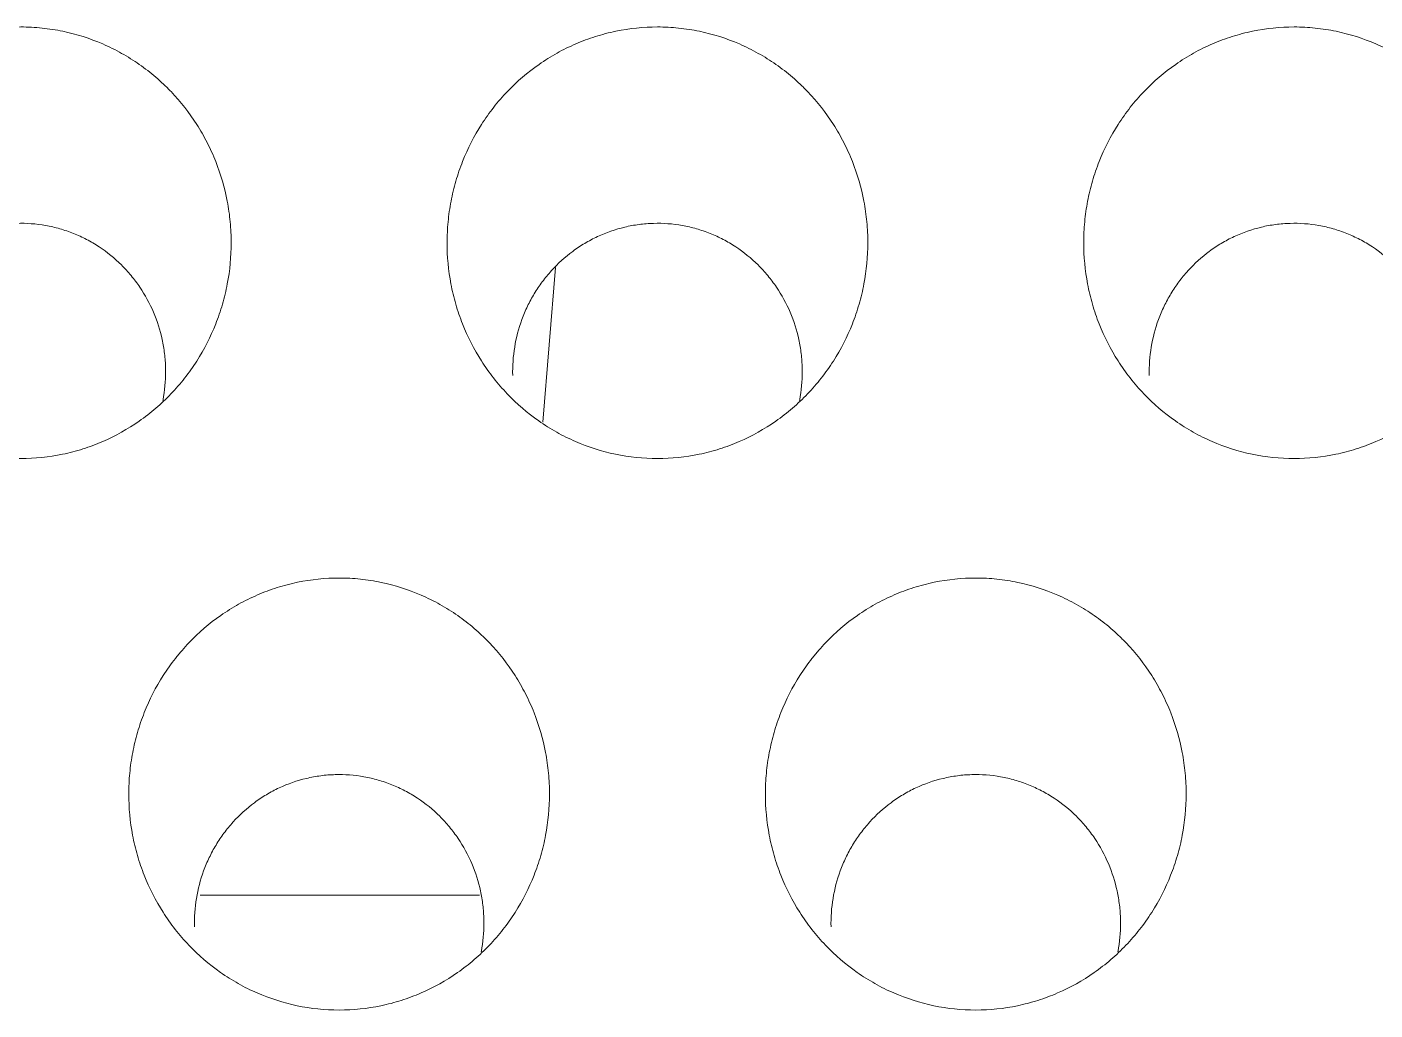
# Model space of a CAD drawing. Header units: millimetres. Extents: x 70151 to 230897, y 35202 to 113211.
# Drawn here: x 179014.93 to 179021.26, y 69184.89 to 69189.51 of the extents above; entities that cross this region are included whole.
import ezdxf

# ---------------------------------------------------------------- set-up
doc = ezdxf.new("R2010")
doc.units = ezdxf.units.MM
doc.header["$LTSCALE"] = 50
doc.layers.add('2-con', color=2, linetype='Continuous')
doc.layers.add('mark-B', color=2, linetype='Continuous', lineweight=20)

# ---------------------------------------------------------------- blocks, each defined once
blk = doc.blocks.new('무풍1WAY 대형')
at = {"layer": 'mark-B'}
for p, q in [((-360.8281, -425.9843), (-362.1389, -425.9843)), ((-362.4372, -428.2032), (-362.4968, -428.9289))]:
    blk.add_line(p, q, dxfattribs=at)
for points, knots in [([(-364.4684, -425.4454), (-364.5349, -425.4454), (-364.6002, -425.4522), (-364.6965, -425.4723), (-364.7284, -425.4806), (-364.7756, -425.4956), (-364.7914, -425.5011), (-364.8223, -425.5127), (-364.8376, -425.5189), (-364.913, -425.5516), (-364.9701, -425.5835), (-365.0509, -425.6401), (-365.0772, -425.6605), (-365.127, -425.7033), (-365.1744, -425.7483), (-365.2171, -425.7976), (-365.2473, -425.8362), (-365.2571, -425.8493), (-365.2761, -425.8761), (-365.2853, -425.8898), (-365.3295, -425.9591), (-365.359, -426.0171), (-365.3949, -426.1077), (-365.4055, -426.1386), (-365.4191, -426.1857), (-365.4233, -426.2016), (-365.431, -426.2335), (-365.4344, -426.2495), (-365.4495, -426.3295), (-365.4556, -426.394), (-365.4556, -426.4753), (-365.4552, -426.4916), (-365.4537, -426.5242), (-365.4525, -426.5406), (-365.4479, -426.5896), (-365.4433, -426.6218), (-365.4251, -426.7175), (-365.4071, -426.7797), (-365.3711, -426.8709), (-365.3574, -426.901), (-365.3277, -426.9592), (-365.3115, -426.9874), (-365.2591, -427.0696), (-365.219, -427.1209), (-365.162, -427.1805), (-365.1503, -427.1922), (-365.1265, -427.2148), (-365.09, -427.2477), (-365.0256, -427.2977), (-364.9702, -427.3325), (-364.9272, -427.3566), (-364.9127, -427.3643), (-364.883, -427.3791), (-364.8679, -427.386), (-364.7923, -427.4189), (-364.7299, -427.4387), (-364.6335, -427.4589), (-364.6009, -427.464), (-364.5347, -427.4709), (-364.5018, -427.4726), (-364.4032, -427.4726), (-364.338, -427.466), (-364.257, -427.4492), (-364.2407, -427.4454), (-364.2087, -427.4371), (-364.1611, -427.4233), (-364.0844, -427.3946), (-364.0256, -427.3656), (-363.9681, -427.3335), (-363.9399, -427.3158), (-363.859, -427.2593), (-363.8095, -427.2168), (-363.7529, -427.1577), (-363.7419, -427.1456), (-363.7203, -427.1208), (-363.7098, -427.108), (-363.6793, -427.0692), (-363.6604, -427.0425), (-363.6078, -426.9602), (-363.5782, -426.9022), (-363.548, -426.826), (-363.5422, -426.8106), (-363.5316, -426.7796), (-363.5169, -426.7329), (-363.498, -426.6539), (-363.4889, -426.5897), (-363.4843, -426.5411), (-363.4831, -426.5248), (-363.4816, -426.4921), (-363.4812, -426.4757), (-363.4812, -426.3938), (-363.4873, -426.3293), (-363.5054, -426.2337), (-363.5129, -426.2021), (-363.5266, -426.1549), (-363.5315, -426.1392), (-363.5421, -426.1082), (-363.5478, -426.0928), (-363.5778, -426.017), (-363.6073, -425.9592), (-363.6598, -425.8767), (-363.6787, -425.85), (-363.7193, -425.798), (-363.7408, -425.7732), (-363.8084, -425.7024), (-363.8578, -425.6598), (-363.925, -425.6127), (-363.9387, -425.6035), (-363.9667, -425.5859), (-363.981, -425.5774), (-364.0241, -425.5533), (-364.0534, -425.5387), (-364.1434, -425.4996), (-364.2059, -425.4795), (-364.3361, -425.4522), (-364.4019, -425.4454), (-364.4684, -425.4454)], [0, 0, 0, 0, 0.03125, 0.03125, 0.046875, 0.046875, 0.054688, 0.054688, 0.0625, 0.0625, 0.09375, 0.09375, 0.109375, 0.109375, 0.125, 0.140625, 0.140625, 0.148438, 0.148438, 0.15625, 0.15625, 0.1875, 0.1875, 0.203125, 0.203125, 0.210938, 0.210938, 0.21875, 0.21875, 0.25, 0.25, 0.257813, 0.257813, 0.265625, 0.265625, 0.28125, 0.28125, 0.3125, 0.3125, 0.328125, 0.328125, 0.34375, 0.34375, 0.375, 0.375, 0.382813, 0.382813, 0.390625, 0.40625, 0.421875, 0.421875, 0.429688, 0.429688, 0.4375, 0.4375, 0.46875, 0.46875, 0.484375, 0.484375, 0.5, 0.5, 0.53125, 0.53125, 0.539063, 0.539063, 0.546875, 0.5625, 0.578125, 0.578125, 0.59375, 0.59375, 0.625, 0.625, 0.632813, 0.632813, 0.640625, 0.640625, 0.65625, 0.65625, 0.6875, 0.6875, 0.695313, 0.695313, 0.703125, 0.71875, 0.734375, 0.734375, 0.742188, 0.742188, 0.75, 0.75, 0.78125, 0.78125, 0.796875, 0.796875, 0.804688, 0.804688, 0.8125, 0.8125, 0.84375, 0.84375, 0.859375, 0.859375, 0.875, 0.875, 0.90625, 0.90625, 0.914063, 0.914063, 0.921875, 0.921875, 0.9375, 0.9375, 0.96875, 0.96875, 1, 1, 1, 1]), ([(-361.4808, -425.4454), (-361.5473, -425.4454), (-361.6127, -425.4522), (-361.709, -425.4723), (-361.7408, -425.4806), (-361.7881, -425.4956), (-361.8038, -425.5011), (-361.8348, -425.5127), (-361.8501, -425.5189), (-361.9255, -425.5516), (-361.9825, -425.5835), (-362.0634, -425.6401), (-362.0896, -425.6605), (-362.1395, -425.7033), (-362.1869, -425.7483), (-362.2295, -425.7976), (-362.2598, -425.8362), (-362.2696, -425.8493), (-362.2885, -425.8761), (-362.2977, -425.8898), (-362.342, -425.9591), (-362.3715, -426.0171), (-362.4074, -426.1077), (-362.4179, -426.1386), (-362.4316, -426.1857), (-362.4358, -426.2016), (-362.4434, -426.2335), (-362.4468, -426.2495), (-362.462, -426.3295), (-362.468, -426.394), (-362.4681, -426.4753), (-362.4677, -426.4916), (-362.4661, -426.5242), (-362.465, -426.5406), (-362.4604, -426.5896), (-362.4558, -426.6218), (-362.4376, -426.7175), (-362.4196, -426.7797), (-362.3835, -426.8709), (-362.3699, -426.901), (-362.3401, -426.9592), (-362.324, -426.9874), (-362.2715, -427.0696), (-362.2314, -427.1209), (-362.1745, -427.1805), (-362.1628, -427.1922), (-362.1389, -427.2148), (-362.1024, -427.2477), (-362.038, -427.2977), (-361.9827, -427.3325), (-361.9397, -427.3566), (-361.9251, -427.3643), (-361.8955, -427.3791), (-361.8804, -427.386), (-361.8047, -427.4189), (-361.7423, -427.4387), (-361.646, -427.4589), (-361.6134, -427.464), (-361.5472, -427.4709), (-361.5142, -427.4726), (-361.4157, -427.4726), (-361.3504, -427.466), (-361.2694, -427.4492), (-361.2532, -427.4454), (-361.2211, -427.4371), (-361.1736, -427.4233), (-361.0968, -427.3946), (-361.038, -427.3656), (-360.9806, -427.3335), (-360.9524, -427.3158), (-360.8714, -427.2593), (-360.8219, -427.2168), (-360.7654, -427.1577), (-360.7543, -427.1456), (-360.7328, -427.1208), (-360.7223, -427.108), (-360.6918, -427.0692), (-360.6729, -427.0425), (-360.6203, -426.9602), (-360.5906, -426.9022), (-360.5604, -426.826), (-360.5547, -426.8106), (-360.5441, -426.7796), (-360.5293, -426.7329), (-360.5105, -426.6539), (-360.5013, -426.5897), (-360.4967, -426.5411), (-360.4956, -426.5248), (-360.494, -426.4921), (-360.4936, -426.4757), (-360.4936, -426.3938), (-360.4997, -426.3293), (-360.5178, -426.2337), (-360.5254, -426.2021), (-360.539, -426.1549), (-360.5439, -426.1392), (-360.5546, -426.1082), (-360.5602, -426.0928), (-360.5902, -426.017), (-360.6197, -425.9592), (-360.6722, -425.8767), (-360.6911, -425.85), (-360.7318, -425.798), (-360.7533, -425.7732), (-360.8209, -425.7024), (-360.8702, -425.6598), (-360.9374, -425.6127), (-360.9512, -425.6035), (-360.9792, -425.5859), (-360.9934, -425.5774), (-361.0365, -425.5533), (-361.0659, -425.5387), (-361.1559, -425.4996), (-361.2184, -425.4795), (-361.3485, -425.4522), (-361.4143, -425.4454), (-361.4808, -425.4454)], [0, 0, 0, 0, 0.03125, 0.03125, 0.046875, 0.046875, 0.054687, 0.054687, 0.0625, 0.0625, 0.09375, 0.09375, 0.109375, 0.109375, 0.125, 0.140625, 0.140625, 0.148437, 0.148437, 0.15625, 0.15625, 0.1875, 0.1875, 0.203125, 0.203125, 0.210937, 0.210937, 0.21875, 0.21875, 0.25, 0.25, 0.257812, 0.257812, 0.265625, 0.265625, 0.28125, 0.28125, 0.3125, 0.3125, 0.328125, 0.328125, 0.34375, 0.34375, 0.375, 0.375, 0.382812, 0.382812, 0.390625, 0.40625, 0.421875, 0.421875, 0.429687, 0.429687, 0.4375, 0.4375, 0.46875, 0.46875, 0.484375, 0.484375, 0.5, 0.5, 0.53125, 0.53125, 0.539062, 0.539062, 0.546875, 0.5625, 0.578125, 0.578125, 0.59375, 0.59375, 0.625, 0.625, 0.632812, 0.632812, 0.640625, 0.640625, 0.65625, 0.65625, 0.6875, 0.6875, 0.695312, 0.695312, 0.703125, 0.71875, 0.734375, 0.734375, 0.742187, 0.742187, 0.75, 0.75, 0.78125, 0.78125, 0.796875, 0.796875, 0.804687, 0.804687, 0.8125, 0.8125, 0.84375, 0.84375, 0.859375, 0.859375, 0.875, 0.875, 0.90625, 0.90625, 0.914062, 0.914062, 0.921875, 0.921875, 0.9375, 0.9375, 0.96875, 0.96875, 1, 1, 1, 1]), ([(-365.135, -425.7179), (-365.1362, -425.7243), (-365.1373, -425.7307), (-365.1456, -425.7812), (-365.1487, -425.8257), (-365.147, -425.8931), (-365.1454, -425.9158), (-365.14, -425.9604), (-365.1363, -425.9824), (-365.1221, -426.0479), (-365.1086, -426.0906), (-365.0731, -426.174), (-365.0517, -426.2133), (-365.014, -426.2691), (-365.0006, -426.2871), (-364.9789, -426.3132), (-364.9715, -426.3218), (-364.9562, -426.3385), (-364.9483, -426.3467), (-364.9083, -426.3864), (-364.8734, -426.4148), (-364.8262, -426.4459), (-364.8166, -426.4519), (-364.797, -426.4635), (-364.787, -426.469), (-364.7568, -426.4848), (-364.7158, -426.5037), (-364.6624, -426.522), (-364.6295, -426.5306), (-364.6074, -426.5357), (-364.5962, -426.538), (-364.5399, -426.5481), (-364.4949, -426.5514), (-364.4271, -426.5495), (-364.4045, -426.5477), (-364.3706, -426.5432), (-364.3593, -426.5414), (-364.3369, -426.5373), (-364.3258, -426.5349), (-364.2708, -426.5218), (-364.2282, -426.507), (-364.1667, -426.4783), (-364.1464, -426.4675), (-364.1075, -426.4443), (-364.0887, -426.4318), (-364.0346, -426.3917), (-364.0013, -426.3615), (-363.9632, -426.3194), (-363.9558, -426.3108), (-363.9415, -426.2934), (-363.9346, -426.2845), (-363.9145, -426.2574), (-363.8896, -426.2203), (-363.8631, -426.171), (-363.8492, -426.1403), (-363.8405, -426.1195), (-363.8363, -426.1089), (-363.8169, -426.056), (-363.7945, -425.9699), (-363.7881, -425.8809), (-363.7892, -425.8357)], [0, 0, 0, 0, 0.008485, 0.008485, 0.06681, 0.06681, 0.095972, 0.095972, 0.125134, 0.125134, 0.183458, 0.183458, 0.241783, 0.241783, 0.270945, 0.270945, 0.285526, 0.285526, 0.300107, 0.300107, 0.358432, 0.358432, 0.373013, 0.373013, 0.387594, 0.387594, 0.416756, 0.445918, 0.460499, 0.460499, 0.47508, 0.47508, 0.533405, 0.533405, 0.562567, 0.562567, 0.577148, 0.577148, 0.591729, 0.591729, 0.650054, 0.650054, 0.679216, 0.679216, 0.708378, 0.708378, 0.766702, 0.766702, 0.781283, 0.781283, 0.795865, 0.795865, 0.825027, 0.854189, 0.86877, 0.86877, 0.883351, 0.883351, 0.941676, 1, 1, 1, 1]), ([(-362.1474, -425.7179), (-362.1486, -425.7243), (-362.1498, -425.7307), (-362.158, -425.7812), (-362.1611, -425.8257), (-362.1594, -425.8931), (-362.1578, -425.9158), (-362.1525, -425.9604), (-362.1488, -425.9824), (-362.1346, -426.0479), (-362.1211, -426.0906), (-362.0856, -426.174), (-362.0641, -426.2133), (-362.0265, -426.2691), (-362.013, -426.2871), (-361.9914, -426.3132), (-361.9839, -426.3218), (-361.9686, -426.3385), (-361.9608, -426.3467), (-361.9207, -426.3864), (-361.8859, -426.4148), (-361.8387, -426.4459), (-361.8291, -426.4519), (-361.8094, -426.4635), (-361.7995, -426.469), (-361.7693, -426.4848), (-361.7282, -426.5037), (-361.6749, -426.522), (-361.642, -426.5306), (-361.6198, -426.5357), (-361.6086, -426.538), (-361.5524, -426.5481), (-361.5073, -426.5514), (-361.4396, -426.5495), (-361.417, -426.5477), (-361.383, -426.5432), (-361.3717, -426.5414), (-361.3493, -426.5373), (-361.3382, -426.5349), (-361.2832, -426.5218), (-361.2407, -426.507), (-361.1791, -426.4783), (-361.1589, -426.4675), (-361.1199, -426.4443), (-361.1012, -426.4318), (-361.0471, -426.3917), (-361.0138, -426.3615), (-360.9757, -426.3194), (-360.9683, -426.3108), (-360.9539, -426.2934), (-360.947, -426.2845), (-360.927, -426.2574), (-360.9021, -426.2203), (-360.8755, -426.171), (-360.8617, -426.1403), (-360.8529, -426.1195), (-360.8488, -426.1089), (-360.8294, -426.056), (-360.8069, -425.9699), (-360.8006, -425.8809), (-360.8016, -425.8357)], [0, 0, 0, 0, 0.008485, 0.008485, 0.06681, 0.06681, 0.095972, 0.095972, 0.125134, 0.125134, 0.183458, 0.183458, 0.241783, 0.241783, 0.270945, 0.270945, 0.285526, 0.285526, 0.300107, 0.300107, 0.358432, 0.358432, 0.373013, 0.373013, 0.387594, 0.387594, 0.416756, 0.445918, 0.460499, 0.460499, 0.47508, 0.47508, 0.533405, 0.533405, 0.562567, 0.562567, 0.577148, 0.577148, 0.591729, 0.591729, 0.650054, 0.650054, 0.679216, 0.679216, 0.708378, 0.708378, 0.766702, 0.766702, 0.781283, 0.781283, 0.795865, 0.795865, 0.825027, 0.854189, 0.86877, 0.86877, 0.883351, 0.883351, 0.941676, 1, 1, 1, 1]), ([(-365.9622, -428.0332), (-366.0286, -428.0332), (-366.094, -428.04), (-366.1902, -428.06), (-366.222, -428.0683), (-366.2693, -428.0833), (-366.285, -428.0888), (-366.316, -428.1004), (-366.3313, -428.1065), (-366.4066, -428.1392), (-366.4637, -428.1711), (-366.5445, -428.2275), (-366.5708, -428.2479), (-366.6206, -428.2907), (-366.668, -428.3357), (-366.7107, -428.3849), (-366.741, -428.4234), (-366.7508, -428.4365), (-366.7697, -428.4633), (-366.7789, -428.477), (-366.8232, -428.5462), (-366.8527, -428.6042), (-366.8886, -428.6947), (-366.8992, -428.7255), (-366.9128, -428.7726), (-366.9171, -428.7885), (-366.9247, -428.8204), (-366.9281, -428.8363), (-366.9433, -428.9163), (-366.9493, -428.9808), (-366.9493, -429.062), (-366.949, -429.0783), (-366.9474, -429.1109), (-366.9463, -429.1273), (-366.9417, -429.1762), (-366.9371, -429.2084), (-366.9188, -429.304), (-366.9008, -429.3662), (-366.8648, -429.4573), (-366.8511, -429.4873), (-366.8214, -429.5455), (-366.8052, -429.5737), (-366.7527, -429.6558), (-366.7126, -429.707), (-366.6557, -429.7666), (-366.6439, -429.7782), (-366.6201, -429.8008), (-366.5836, -429.8337), (-366.5192, -429.8837), (-366.4639, -429.9184), (-366.4209, -429.9425), (-366.4063, -429.9502), (-366.3766, -429.9648), (-366.3616, -429.9718), (-366.2859, -430.0046), (-366.2236, -430.0244), (-366.1272, -430.0445), (-366.0946, -430.0496), (-366.0285, -430.0565), (-365.9955, -430.0582), (-365.897, -430.0583), (-365.8318, -430.0516), (-365.7508, -430.0349), (-365.7346, -430.0311), (-365.7026, -430.0227), (-365.655, -430.009), (-365.5783, -429.9804), (-365.5195, -429.9514), (-365.462, -429.9194), (-365.4338, -429.9017), (-365.3529, -429.8453), (-365.3034, -429.8028), (-365.2468, -429.7438), (-365.2358, -429.7317), (-365.2142, -429.7069), (-365.2037, -429.6942), (-365.1732, -429.6554), (-365.1543, -429.6287), (-365.1017, -429.5465), (-365.072, -429.4886), (-365.0418, -429.4125), (-365.0361, -429.397), (-365.0255, -429.366), (-365.0107, -429.3194), (-364.9918, -429.2405), (-364.9827, -429.1763), (-364.9781, -429.1277), (-364.9769, -429.1115), (-364.9754, -429.0788), (-364.975, -429.0624), (-364.975, -428.9806), (-364.9811, -428.9161), (-364.9992, -428.8206), (-365.0067, -428.789), (-365.0204, -428.7419), (-365.0253, -428.7262), (-365.0359, -428.6952), (-365.0416, -428.6798), (-365.0716, -428.604), (-365.1011, -428.5463), (-365.1536, -428.4639), (-365.1725, -428.4372), (-365.2132, -428.3853), (-365.2347, -428.3606), (-365.3023, -428.2898), (-365.3517, -428.2473), (-365.4189, -428.2002), (-365.4326, -428.1911), (-365.4607, -428.1735), (-365.4749, -428.165), (-365.518, -428.1409), (-365.5473, -428.1264), (-365.6373, -428.0873), (-365.6998, -428.0673), (-365.8299, -428.04), (-365.8957, -428.0332), (-365.9622, -428.0332)], [0, 0, 0, 0, 0.03125, 0.03125, 0.046875, 0.046875, 0.054688, 0.054688, 0.0625, 0.0625, 0.09375, 0.09375, 0.109375, 0.109375, 0.125, 0.140625, 0.140625, 0.148438, 0.148438, 0.15625, 0.15625, 0.1875, 0.1875, 0.203125, 0.203125, 0.210938, 0.210938, 0.21875, 0.21875, 0.25, 0.25, 0.257813, 0.257813, 0.265625, 0.265625, 0.28125, 0.28125, 0.3125, 0.3125, 0.328125, 0.328125, 0.34375, 0.34375, 0.375, 0.375, 0.382813, 0.382813, 0.390625, 0.40625, 0.421875, 0.421875, 0.429688, 0.429688, 0.4375, 0.4375, 0.46875, 0.46875, 0.484375, 0.484375, 0.5, 0.5, 0.53125, 0.53125, 0.539063, 0.539063, 0.546875, 0.5625, 0.578125, 0.578125, 0.59375, 0.59375, 0.625, 0.625, 0.632813, 0.632813, 0.640625, 0.640625, 0.65625, 0.65625, 0.6875, 0.6875, 0.695313, 0.695313, 0.703125, 0.71875, 0.734375, 0.734375, 0.742188, 0.742188, 0.75, 0.75, 0.78125, 0.78125, 0.796875, 0.796875, 0.804688, 0.804688, 0.8125, 0.8125, 0.84375, 0.84375, 0.859375, 0.859375, 0.875, 0.875, 0.90625, 0.90625, 0.914063, 0.914063, 0.921875, 0.921875, 0.9375, 0.9375, 0.96875, 0.96875, 1, 1, 1, 1]), ([(-362.9746, -428.0332), (-363.0411, -428.0332), (-363.1064, -428.04), (-363.2027, -428.06), (-363.2345, -428.0683), (-363.2818, -428.0833), (-363.2975, -428.0888), (-363.3285, -428.1004), (-363.3437, -428.1065), (-363.4191, -428.1392), (-363.4762, -428.1711), (-363.557, -428.2275), (-363.5832, -428.2479), (-363.6331, -428.2907), (-363.6805, -428.3357), (-363.7232, -428.3849), (-363.7534, -428.4234), (-363.7632, -428.4365), (-363.7822, -428.4633), (-363.7914, -428.477), (-363.8356, -428.5462), (-363.8652, -428.6042), (-363.9011, -428.6947), (-363.9116, -428.7255), (-363.9253, -428.7726), (-363.9295, -428.7885), (-363.9371, -428.8204), (-363.9405, -428.8363), (-363.9557, -428.9163), (-363.9618, -428.9808), (-363.9618, -429.062), (-363.9614, -429.0783), (-363.9599, -429.1109), (-363.9587, -429.1273), (-363.9541, -429.1762), (-363.9495, -429.2084), (-363.9313, -429.304), (-363.9133, -429.3662), (-363.8772, -429.4573), (-363.8636, -429.4873), (-363.8338, -429.5455), (-363.8176, -429.5737), (-363.7652, -429.6558), (-363.7251, -429.707), (-363.6681, -429.7666), (-363.6564, -429.7782), (-363.6326, -429.8008), (-363.5961, -429.8337), (-363.5317, -429.8837), (-363.4763, -429.9184), (-363.4333, -429.9425), (-363.4187, -429.9502), (-363.3891, -429.9648), (-363.374, -429.9718), (-363.2984, -430.0046), (-363.236, -430.0244), (-363.1397, -430.0445), (-363.1071, -430.0496), (-363.0409, -430.0565), (-363.008, -430.0582), (-362.9095, -430.0583), (-362.8442, -430.0516), (-362.7632, -430.0349), (-362.747, -430.0311), (-362.715, -430.0227), (-362.6675, -430.009), (-362.5907, -429.9804), (-362.532, -429.9514), (-362.4745, -429.9194), (-362.4463, -429.9017), (-362.3654, -429.8453), (-362.3158, -429.8028), (-362.2593, -429.7438), (-362.2482, -429.7317), (-362.2267, -429.7069), (-362.2162, -429.6942), (-362.1857, -429.6554), (-362.1668, -429.6287), (-362.1141, -429.5465), (-362.0845, -429.4886), (-362.0543, -429.4125), (-362.0485, -429.397), (-362.0379, -429.366), (-362.0232, -429.3194), (-362.0043, -429.2405), (-361.9951, -429.1763), (-361.9905, -429.1277), (-361.9894, -429.1115), (-361.9878, -429.0788), (-361.9874, -429.0624), (-361.9874, -428.9806), (-361.9935, -428.9161), (-362.0117, -428.8206), (-362.0192, -428.789), (-362.0328, -428.7419), (-362.0378, -428.7262), (-362.0484, -428.6952), (-362.0541, -428.6798), (-362.0841, -428.604), (-362.1136, -428.5463), (-362.1661, -428.4639), (-362.185, -428.4372), (-362.2257, -428.3853), (-362.2472, -428.3606), (-362.3148, -428.2898), (-362.3641, -428.2473), (-362.4314, -428.2002), (-362.4451, -428.1911), (-362.4731, -428.1735), (-362.4873, -428.165), (-362.5304, -428.1409), (-362.5598, -428.1264), (-362.6497, -428.0873), (-362.7122, -428.0673), (-362.8423, -428.04), (-362.9081, -428.0332), (-362.9746, -428.0332)], [0, 0, 0, 0, 0.03125, 0.03125, 0.046875, 0.046875, 0.054687, 0.054687, 0.0625, 0.0625, 0.09375, 0.09375, 0.109375, 0.109375, 0.125, 0.140625, 0.140625, 0.148437, 0.148437, 0.15625, 0.15625, 0.1875, 0.1875, 0.203125, 0.203125, 0.210937, 0.210937, 0.21875, 0.21875, 0.25, 0.25, 0.257812, 0.257812, 0.265625, 0.265625, 0.28125, 0.28125, 0.3125, 0.3125, 0.328125, 0.328125, 0.34375, 0.34375, 0.375, 0.375, 0.382812, 0.382812, 0.390625, 0.40625, 0.421875, 0.421875, 0.429687, 0.429687, 0.4375, 0.4375, 0.46875, 0.46875, 0.484375, 0.484375, 0.5, 0.5, 0.53125, 0.53125, 0.539062, 0.539062, 0.546875, 0.5625, 0.578125, 0.578125, 0.59375, 0.59375, 0.625, 0.625, 0.632812, 0.632812, 0.640625, 0.640625, 0.65625, 0.65625, 0.6875, 0.6875, 0.695312, 0.695312, 0.703125, 0.71875, 0.734375, 0.734375, 0.742187, 0.742187, 0.75, 0.75, 0.78125, 0.78125, 0.796875, 0.796875, 0.804687, 0.804687, 0.8125, 0.8125, 0.84375, 0.84375, 0.859375, 0.859375, 0.875, 0.875, 0.90625, 0.90625, 0.914062, 0.914062, 0.921875, 0.921875, 0.9375, 0.9375, 0.96875, 0.96875, 1, 1, 1, 1]), ([(-359.9871, -428.0332), (-360.0535, -428.0332), (-360.1189, -428.04), (-360.2151, -428.06), (-360.2469, -428.0683), (-360.2942, -428.0833), (-360.3099, -428.0888), (-360.3409, -428.1004), (-360.3562, -428.1065), (-360.4315, -428.1392), (-360.4886, -428.1711), (-360.5694, -428.2275), (-360.5957, -428.2479), (-360.6455, -428.2907), (-360.6929, -428.3357), (-360.7356, -428.3849), (-360.7659, -428.4234), (-360.7757, -428.4365), (-360.7946, -428.4633), (-360.8039, -428.477), (-360.8481, -428.5462), (-360.8776, -428.6042), (-360.9135, -428.6947), (-360.9241, -428.7255), (-360.9377, -428.7726), (-360.942, -428.7885), (-360.9496, -428.8204), (-360.953, -428.8363), (-360.9682, -428.9163), (-360.9742, -428.9808), (-360.9742, -429.062), (-360.9739, -429.0783), (-360.9723, -429.1109), (-360.9712, -429.1273), (-360.9666, -429.1762), (-360.962, -429.2084), (-360.9437, -429.304), (-360.9257, -429.3662), (-360.8897, -429.4573), (-360.876, -429.4873), (-360.8463, -429.5455), (-360.8301, -429.5737), (-360.7776, -429.6558), (-360.7375, -429.707), (-360.6806, -429.7666), (-360.6688, -429.7782), (-360.645, -429.8008), (-360.6085, -429.8337), (-360.5441, -429.8837), (-360.4888, -429.9184), (-360.4458, -429.9425), (-360.4312, -429.9502), (-360.4015, -429.9648), (-360.3865, -429.9718), (-360.3108, -430.0046), (-360.2485, -430.0244), (-360.1521, -430.0445), (-360.1195, -430.0496), (-360.0534, -430.0565), (-360.0204, -430.0582), (-359.9219, -430.0583), (-359.8567, -430.0516), (-359.7757, -430.0349), (-359.7595, -430.0311), (-359.7275, -430.0227), (-359.6799, -430.009), (-359.6032, -429.9804), (-359.5444, -429.9514), (-359.4869, -429.9194), (-359.4587, -429.9017), (-359.3778, -429.8453), (-359.3283, -429.8028), (-359.2717, -429.7438), (-359.2607, -429.7317), (-359.2391, -429.7069), (-359.2286, -429.6942), (-359.1981, -429.6554), (-359.1792, -429.6287), (-359.1266, -429.5465), (-359.0969, -429.4886), (-359.0667, -429.4125), (-359.061, -429.397), (-359.0504, -429.366), (-359.0356, -429.3194), (-359.0167, -429.2405), (-359.0076, -429.1763), (-359.003, -429.1277), (-359.0018, -429.1115), (-359.0003, -429.0788), (-358.9999, -429.0624), (-358.9999, -428.9806), (-359.006, -428.9161), (-359.0241, -428.8206), (-359.0317, -428.789), (-359.0453, -428.7419), (-359.0502, -428.7262), (-359.0608, -428.6952), (-359.0665, -428.6798), (-359.0965, -428.604), (-359.126, -428.5463), (-359.1786, -428.4639), (-359.1974, -428.4372), (-359.2381, -428.3853), (-359.2596, -428.3606), (-359.3272, -428.2898), (-359.3766, -428.2473), (-359.4438, -428.2002), (-359.4575, -428.1911), (-359.4856, -428.1735), (-359.4998, -428.165), (-359.5429, -428.1409), (-359.5722, -428.1264), (-359.6622, -428.0873), (-359.7247, -428.0673), (-359.8548, -428.04), (-359.9206, -428.0332), (-359.9871, -428.0332)], [0, 0, 0, 0, 0.03125, 0.03125, 0.046875, 0.046875, 0.054688, 0.054688, 0.0625, 0.0625, 0.09375, 0.09375, 0.109375, 0.109375, 0.125, 0.140625, 0.140625, 0.148437, 0.148437, 0.15625, 0.15625, 0.1875, 0.1875, 0.203125, 0.203125, 0.210937, 0.210937, 0.21875, 0.21875, 0.25, 0.25, 0.257812, 0.257812, 0.265625, 0.265625, 0.28125, 0.28125, 0.3125, 0.3125, 0.328125, 0.328125, 0.34375, 0.34375, 0.375, 0.375, 0.382812, 0.382812, 0.390625, 0.40625, 0.421875, 0.421875, 0.429687, 0.429687, 0.4375, 0.4375, 0.46875, 0.46875, 0.484375, 0.484375, 0.5, 0.5, 0.53125, 0.53125, 0.539062, 0.539062, 0.546875, 0.5625, 0.578125, 0.578125, 0.59375, 0.59375, 0.625, 0.625, 0.632812, 0.632812, 0.640625, 0.640625, 0.65625, 0.65625, 0.6875, 0.6875, 0.695312, 0.695312, 0.703125, 0.71875, 0.734375, 0.734375, 0.742187, 0.742187, 0.75, 0.75, 0.78125, 0.78125, 0.796875, 0.796875, 0.804687, 0.804687, 0.8125, 0.8125, 0.84375, 0.84375, 0.859375, 0.859375, 0.875, 0.875, 0.90625, 0.90625, 0.914062, 0.914062, 0.921875, 0.921875, 0.9375, 0.9375, 0.96875, 0.96875, 1, 1, 1, 1]), ([(-366.629, -428.3056), (-366.6302, -428.3119), (-366.6313, -428.3182), (-366.6395, -428.3686), (-366.6426, -428.4131), (-366.6409, -428.4805), (-366.6393, -428.5031), (-366.6339, -428.5477), (-366.6302, -428.5697), (-366.616, -428.6351), (-366.6025, -428.6778), (-366.567, -428.7611), (-366.5455, -428.8005), (-366.5079, -428.8562), (-366.4944, -428.8741), (-366.4727, -428.9002), (-366.4653, -428.9088), (-366.45, -428.9256), (-366.4421, -428.9337), (-366.402, -428.9734), (-366.3672, -429.0017), (-366.32, -429.0328), (-366.3103, -429.0388), (-366.2907, -429.0504), (-366.2807, -429.0559), (-366.2505, -429.0717), (-366.2095, -429.0906), (-366.1561, -429.1088), (-366.1232, -429.1174), (-366.1011, -429.1225), (-366.0899, -429.1248), (-366.0336, -429.1348), (-365.9886, -429.1381), (-365.9208, -429.1362), (-365.8982, -429.1344), (-365.8643, -429.13), (-365.853, -429.1282), (-365.8306, -429.1241), (-365.8195, -429.1217), (-365.7645, -429.1086), (-365.722, -429.0938), (-365.6604, -429.0651), (-365.6401, -429.0544), (-365.6012, -429.0311), (-365.5825, -429.0186), (-365.5283, -428.9786), (-365.495, -428.9484), (-365.4569, -428.9064), (-365.4495, -428.8978), (-365.4352, -428.8804), (-365.4282, -428.8715), (-365.4082, -428.8445), (-365.3833, -428.8073), (-365.3567, -428.7581), (-365.3429, -428.7273), (-365.3341, -428.7066), (-365.3299, -428.696), (-365.3105, -428.6431), (-365.2881, -428.557), (-365.2817, -428.4682), (-365.2828, -428.423)], [0, 0, 0, 0, 0.008341, 0.008341, 0.066674, 0.066674, 0.09584, 0.09584, 0.125007, 0.125007, 0.18334, 0.18334, 0.241673, 0.241673, 0.270839, 0.270839, 0.285422, 0.285422, 0.300005, 0.300005, 0.358338, 0.358338, 0.372922, 0.372922, 0.387505, 0.387505, 0.416671, 0.445838, 0.460421, 0.460421, 0.475004, 0.475004, 0.533337, 0.533337, 0.562503, 0.562503, 0.577087, 0.577087, 0.59167, 0.59167, 0.650003, 0.650003, 0.679169, 0.679169, 0.708336, 0.708336, 0.766668, 0.766668, 0.781252, 0.781252, 0.795835, 0.795835, 0.825001, 0.854168, 0.868751, 0.868751, 0.883334, 0.883334, 0.941667, 1, 1, 1, 1]), ([(-363.6414, -428.3056), (-363.6426, -428.3119), (-363.6437, -428.3182), (-363.652, -428.3686), (-363.6551, -428.4131), (-363.6534, -428.4805), (-363.6518, -428.5031), (-363.6464, -428.5477), (-363.6427, -428.5697), (-363.6285, -428.6351), (-363.615, -428.6778), (-363.5794, -428.7611), (-363.558, -428.8005), (-363.5203, -428.8562), (-363.5068, -428.8741), (-363.4852, -428.9002), (-363.4777, -428.9088), (-363.4624, -428.9256), (-363.4546, -428.9337), (-363.4145, -428.9734), (-363.3796, -429.0017), (-363.3324, -429.0328), (-363.3228, -429.0388), (-363.3032, -429.0504), (-363.2932, -429.0559), (-363.263, -429.0717), (-363.2219, -429.0906), (-363.1686, -429.1088), (-363.1357, -429.1174), (-363.1135, -429.1225), (-363.1023, -429.1248), (-363.0461, -429.1348), (-363.001, -429.1381), (-362.9333, -429.1362), (-362.9107, -429.1344), (-362.8768, -429.13), (-362.8654, -429.1282), (-362.8431, -429.1241), (-362.832, -429.1217), (-362.7769, -429.1086), (-362.7344, -429.0938), (-362.6728, -429.0651), (-362.6526, -429.0544), (-362.6137, -429.0311), (-362.5949, -429.0186), (-362.5408, -428.9786), (-362.5075, -428.9484), (-362.4694, -428.9064), (-362.4619, -428.8978), (-362.4476, -428.8804), (-362.4407, -428.8715), (-362.4206, -428.8445), (-362.3957, -428.8073), (-362.3692, -428.7581), (-362.3553, -428.7273), (-362.3465, -428.7066), (-362.3424, -428.696), (-362.323, -428.6431), (-362.3005, -428.557), (-362.2942, -428.4682), (-362.2952, -428.423)], [0, 0, 0, 0, 0.008341, 0.008341, 0.066674, 0.066674, 0.09584, 0.09584, 0.125007, 0.125007, 0.18334, 0.18334, 0.241673, 0.241673, 0.270839, 0.270839, 0.285422, 0.285422, 0.300005, 0.300005, 0.358338, 0.358338, 0.372922, 0.372922, 0.387505, 0.387505, 0.416671, 0.445838, 0.460421, 0.460421, 0.475004, 0.475004, 0.533337, 0.533337, 0.562503, 0.562503, 0.577087, 0.577087, 0.59167, 0.59167, 0.650003, 0.650003, 0.679169, 0.679169, 0.708336, 0.708336, 0.766668, 0.766668, 0.781252, 0.781252, 0.795835, 0.795835, 0.825001, 0.854168, 0.868751, 0.868751, 0.883334, 0.883334, 0.941667, 1, 1, 1, 1]), ([(-360.6539, -428.3056), (-360.6551, -428.3119), (-360.6562, -428.3182), (-360.6645, -428.3686), (-360.6675, -428.4131), (-360.6658, -428.4805), (-360.6642, -428.5031), (-360.6588, -428.5477), (-360.6551, -428.5697), (-360.6409, -428.6351), (-360.6274, -428.6778), (-360.5919, -428.7611), (-360.5704, -428.8005), (-360.5328, -428.8562), (-360.5193, -428.8741), (-360.4976, -428.9002), (-360.4902, -428.9088), (-360.4749, -428.9256), (-360.467, -428.9337), (-360.4269, -428.9734), (-360.3921, -429.0017), (-360.3449, -429.0328), (-360.3352, -429.0388), (-360.3156, -429.0504), (-360.3056, -429.0559), (-360.2755, -429.0717), (-360.2344, -429.0906), (-360.181, -429.1088), (-360.1481, -429.1174), (-360.126, -429.1225), (-360.1148, -429.1248), (-360.0586, -429.1348), (-360.0135, -429.1381), (-359.9458, -429.1362), (-359.9232, -429.1344), (-359.8892, -429.13), (-359.8779, -429.1282), (-359.8555, -429.1241), (-359.8444, -429.1217), (-359.7894, -429.1086), (-359.7469, -429.0938), (-359.6853, -429.0651), (-359.665, -429.0544), (-359.6261, -429.0311), (-359.6074, -429.0186), (-359.5532, -428.9786), (-359.5199, -428.9484), (-359.4818, -428.9064), (-359.4744, -428.8978), (-359.4601, -428.8804), (-359.4531, -428.8715), (-359.4331, -428.8445), (-359.4082, -428.8073), (-359.3816, -428.7581), (-359.3678, -428.7273), (-359.359, -428.7066), (-359.3548, -428.696), (-359.3355, -428.6431), (-359.313, -428.557), (-359.3066, -428.4682), (-359.3077, -428.423)], [0, 0, 0, 0, 0.008341, 0.008341, 0.066674, 0.066674, 0.09584, 0.09584, 0.125007, 0.125007, 0.18334, 0.18334, 0.241673, 0.241673, 0.270839, 0.270839, 0.285422, 0.285422, 0.300005, 0.300005, 0.358338, 0.358338, 0.372922, 0.372922, 0.387505, 0.387505, 0.416671, 0.445838, 0.460421, 0.460421, 0.475004, 0.475004, 0.533337, 0.533337, 0.562503, 0.562503, 0.577087, 0.577087, 0.59167, 0.59167, 0.650003, 0.650003, 0.679169, 0.679169, 0.708336, 0.708336, 0.766668, 0.766668, 0.781252, 0.781252, 0.795835, 0.795835, 0.825001, 0.854168, 0.868751, 0.868751, 0.883334, 0.883334, 0.941667, 1, 1, 1, 1])]:
    blk.add_open_spline(points, degree=3, knots=knots, dxfattribs=at)
blk = doc.blocks.new('dpdjzjs')
at = {"layer": 'mark-B', "rotation": 180}
blk.add_blockref('무풍1WAY 대형', (178654.9147, 88751.491), dxfattribs=at)

msp = doc.modelspace()

# ---------------------------------------------------------------- block references
at = {"layer": '2-con'}
msp.add_blockref('dpdjzjs', (0, -19992.0434), dxfattribs=at)

doc.saveas('drawing.dxf')
